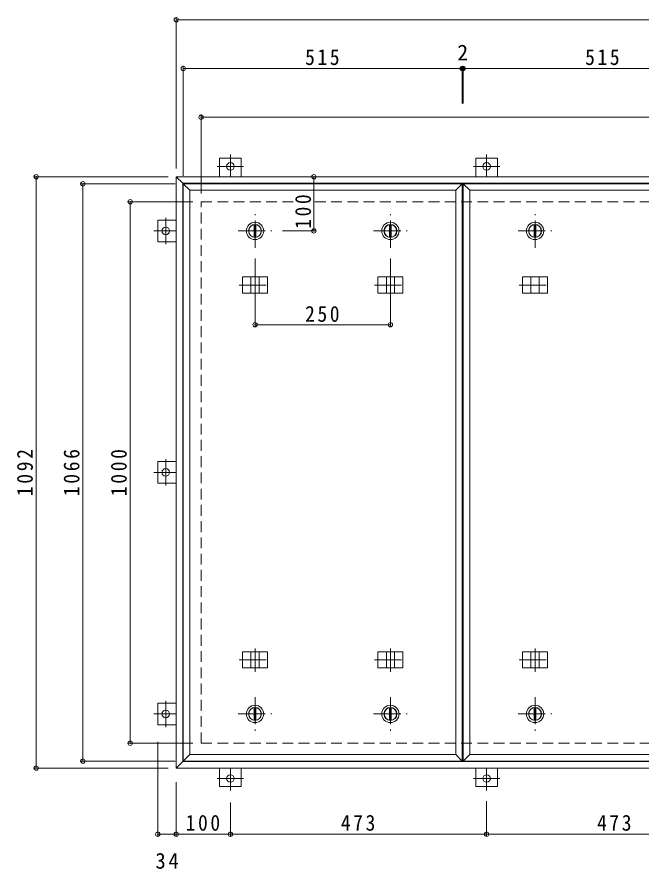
# Model space of a CAD drawing. Units: millimetres at full size, sheet at 1:10. Extents: x -2620 to 2671, y -1959 to 1278.
# Drawn here: x -2417 to -1263, y -325 to 1248 of the extents above; entities that cross this region are included whole.
import ezdxf
from ezdxf.enums import TextEntityAlignment as Align

# ---------------------------------------------------------------- set-up
doc = ezdxf.new("R2010")
doc.units = ezdxf.units.MM
doc.header["$LTSCALE"] = 10
doc.header["$PDMODE"] = 32
doc.header["$PDSIZE"] = 8
doc.linetypes.add('CHAIN1', pattern=[8, 5, -1, 1, -1])
doc.linetypes.add('DASHED2', pattern=[3, 2, -1])
for name, color, linetype, lineweight in [('C-1', 2, 'DASHED2', 9), ('C-2', 4, 'Continuous', 9), ('C-3', 4, 'Continuous', 9), ('C-C', 2, 'Continuous', 9), ('C-E', 3, 'Continuous', 9), ('C-F', 7, 'Continuous', 9)]:
    doc.layers.add(name, color=color, linetype=linetype, lineweight=lineweight)
doc.styles.add('ＭＳ ゴシック', font='')
doc.styles.get('ＭＳ ゴシック').set_extended_font_data('MS Gothic')

msp = doc.modelspace()

# ---------------------------------------------------------------- linework, layer by layer
at = {"layer": 'C-1'}
for p, q in [((-2076.96, -93.14), (-2076.96, 906.86)), ((-2076.96, 906.86), (-76.96, 906.86)), ((-76.96, -93.14), (-2076.96, -93.14))]:
    msp.add_line(p, q, dxfattribs=at)
at = {"layer": 'C-2'}
for p, q in [((-2109.96, -126.14), (-2109.96, 939.86)), ((-2109.96, 939.86), (-1594.96, 939.86)), ((-1594.96, -126.14), (-1594.96, 939.86)), ((-1592.96, -126.14), (-1592.96, 939.86)), ((-1592.96, 939.86), (-1077.96, 939.86)), ((-1606.96, -114.14), (-1606.96, 927.86))]:
    msp.add_line(p, q, dxfattribs=at)
for points in [[(-2097.96, -114.14), (-2097.96, 927.86), (-2109.96, 939.86)], [(-2097.96, 927.86), (-1606.96, 927.86), (-1594.96, 939.86)], [(-1580.96, -114.14), (-1580.96, 927.86), (-1592.96, 939.86)], [(-1580.96, 927.86), (-1089.96, 927.86), (-1077.96, 939.86)], [(-2097.96, -114.14), (-2109.96, -126.14), (-1594.96, -126.14)], [(-2097.96, -114.14), (-1606.96, -114.14), (-1594.96, -126.14)], [(-1580.96, -114.14), (-1592.96, -126.14), (-1077.96, -126.14)], [(-1580.96, -114.14), (-1089.96, -114.14), (-1077.96, -126.14)]]:
    msp.add_lwpolyline(points, dxfattribs=at)
at = {"layer": 'C-3', "color": 2}
for p, q in [((-2122.96, 952.86), (-2110.96, 940.86)), ((-2122.96, -139.14), (-2122.96, 952.86)), ((-2122.96, 952.86), (-30.96, 952.86)), ((-2110.96, -127.14), (-2110.96, 940.86)), ((-2110.96, 940.86), (-42.96, 940.86)), ((-2110.96, -127.14), (-2122.96, -139.14)), ((-30.96, -139.14), (-2122.96, -139.14)), ((-42.96, -127.14), (-2110.96, -127.14))]:
    msp.add_line(p, q, dxfattribs=at)
at = {"layer": 'C-3', "linetype": 'CHAIN1'}
for p, q in [((-1727.46, 774.98), (-1727.46, 731.74)), ((-2006.87, 752.86), (-1948.05, 752.86)), ((-1756.87, 752.86), (-1698.05, 752.86)), ((-1489.87, 752.86), (-1431.05, 752.86)), ((-1977.46, 38.75), (-1977.46, 81.99)), ((-1727.46, 38.75), (-1727.46, 81.99)), ((-1460.46, 38.75), (-1460.46, 81.99)), ((-2006.87, 60.86), (-1948.05, 60.86)), ((-1756.87, 60.86), (-1698.05, 60.86)), ((-1489.87, 60.86), (-1431.05, 60.86))]:
    msp.add_line(p, q, dxfattribs=at)
at = {"layer": 'C-3'}
for p, q in [((-2000.55, 767.86), (-2000.55, 737.86)), ((-2000.55, 767.86), (-1954.37, 767.86)), ((-1984.96, 767.86), (-1984.96, 737.86)), ((-1969.96, 767.86), (-1969.96, 737.86)), ((-1954.37, 767.86), (-1954.37, 737.86)), ((-1750.55, 767.86), (-1750.55, 737.86)), ((-1750.55, 767.86), (-1704.37, 767.86)), ((-1734.96, 767.86), (-1734.96, 737.86)), ((-1719.96, 767.86), (-1719.96, 737.86)), ((-1704.37, 767.86), (-1704.37, 737.86)), ((-1483.55, 767.86), (-1483.55, 737.86)), ((-1483.55, 767.86), (-1437.37, 767.86)), ((-1467.96, 767.86), (-1467.96, 737.86)), ((-1452.96, 767.86), (-1452.96, 737.86)), ((-1437.37, 767.86), (-1437.37, 737.86)), ((-2000.55, 737.86), (-1954.37, 737.86)), ((-1750.55, 737.86), (-1704.37, 737.86)), ((-1483.55, 737.86), (-1437.37, 737.86)), ((-2000.55, 45.86), (-2000.55, 75.86)), ((-2000.55, 75.86), (-1954.37, 75.86)), ((-1984.96, 45.86), (-1984.96, 75.86)), ((-1969.96, 45.86), (-1969.96, 75.86)), ((-1954.37, 45.86), (-1954.37, 75.86)), ((-1750.55, 45.86), (-1750.55, 75.86)), ((-1750.55, 75.86), (-1704.37, 75.86)), ((-1734.96, 45.86), (-1734.96, 75.86)), ((-1719.96, 45.86), (-1719.96, 75.86)), ((-1704.37, 45.86), (-1704.37, 75.86)), ((-1483.55, 45.86), (-1483.55, 75.86)), ((-1483.55, 75.86), (-1437.37, 75.86)), ((-1467.96, 45.86), (-1467.96, 75.86)), ((-1452.96, 45.86), (-1452.96, 75.86)), ((-1437.37, 45.86), (-1437.37, 75.86)), ((-2000.55, 45.86), (-1954.37, 45.86)), ((-1750.55, 45.86), (-1704.37, 45.86)), ((-1483.55, 45.86), (-1437.37, 45.86))]:
    msp.add_line(p, q, dxfattribs=at)
at = {"layer": 'C-C', "linetype": 'CHAIN1'}
for p, q in [((-1977.46, 821.86), (-1977.46, 883.86)), ((-1727.46, 821.86), (-1727.46, 883.86)), ((-1460.46, 821.86), (-1460.46, 883.86)), ((-2008.46, 852.86), (-1946.46, 852.86)), ((-1758.46, 852.86), (-1696.46, 852.86)), ((-1491.46, 852.86), (-1429.46, 852.86)), ((-1977.46, -8.14), (-1977.46, -70.14)), ((-1727.46, -8.14), (-1727.46, -70.14)), ((-1460.46, -8.14), (-1460.46, -70.14)), ((-2008.46, -39.14), (-1946.46, -39.14)), ((-1758.46, -39.14), (-1696.46, -39.14)), ((-1491.46, -39.14), (-1429.46, -39.14))]:
    msp.add_line(p, q, dxfattribs=at)
at = {"layer": 'C-C'}
for p, q in [((-1978.96, 864.27), (-1978.96, 841.46)), ((-1975.96, 864.27), (-1975.96, 841.46)), ((-1728.96, 864.27), (-1728.96, 841.46)), ((-1725.96, 864.27), (-1725.96, 841.46)), ((-1461.96, 864.27), (-1461.96, 841.46)), ((-1458.96, 864.27), (-1458.96, 841.46)), ((-1978.96, -50.54), (-1978.96, -27.73)), ((-1975.96, -50.54), (-1975.96, -27.73)), ((-1728.96, -50.54), (-1728.96, -27.73)), ((-1725.96, -50.54), (-1725.96, -27.73)), ((-1461.96, -50.54), (-1461.96, -27.73)), ((-1458.96, -50.54), (-1458.96, -27.73))]:
    msp.add_line(p, q, dxfattribs=at)
for centre, radius in [((-1977.46, 852.86), 16), ((-1727.46, 852.86), 16), ((-1460.46, 852.86), 16), ((-1977.46, 852.86), 12), ((-1977.46, 852.86), 11.5), ((-1727.46, 852.86), 12), ((-1727.46, 852.86), 11.5), ((-1460.46, 852.86), 12), ((-1460.46, 852.86), 11.5), ((-1977.46, -39.14), 16), ((-1977.46, -39.14), 12), ((-1977.46, -39.14), 11.5), ((-1727.46, -39.14), 16), ((-1727.46, -39.14), 12), ((-1727.46, -39.14), 11.5), ((-1460.46, -39.14), 16), ((-1460.46, -39.14), 12), ((-1460.46, -39.14), 11.5)]:
    msp.add_circle(centre, radius, dxfattribs=at)
at = {"layer": 'C-E', "linetype": 'CHAIN1'}
for p, q in [((-2022.96, 994.04), (-2022.96, 952.86)), ((-1549.96, 994.04), (-1549.96, 952.86)), ((-1998.58, 972.06), (-2047.34, 972.06)), ((-1525.58, 972.06), (-1574.34, 972.06)), ((-2142.16, 877.24), (-2142.16, 828.49)), ((-2164.13, 852.86), (-2122.96, 852.86)), ((-2142.16, 431.24), (-2142.16, 382.49)), ((-2164.13, 406.86), (-2122.96, 406.86)), ((-2142.16, -14.76), (-2142.16, -63.51)), ((-2164.13, -39.14), (-2122.96, -39.14)), ((-2022.96, -180.31), (-2022.96, -139.14)), ((-1549.96, -180.31), (-1549.96, -139.14)), ((-2047.34, -158.34), (-1998.58, -158.34)), ((-1574.34, -158.34), (-1525.58, -158.34))]:
    msp.add_line(p, q, dxfattribs=at)
at = {"layer": 'C-E'}
for p, q in [((-2042.96, 987.06), (-2002.96, 987.06)), ((-2042.96, 987.06), (-2042.96, 952.86)), ((-2002.96, 987.06), (-2002.96, 952.86)), ((-1569.96, 987.06), (-1529.96, 987.06)), ((-1569.96, 987.06), (-1569.96, 952.86)), ((-1529.96, 987.06), (-1529.96, 952.86)), ((-2157.16, 832.86), (-2157.16, 872.86)), ((-2157.16, 872.86), (-2122.96, 872.86)), ((-2157.16, 832.86), (-2122.96, 832.86)), ((-2157.16, 386.86), (-2157.16, 426.86)), ((-2157.16, 426.86), (-2122.96, 426.86)), ((-2157.16, 386.86), (-2122.96, 386.86)), ((-2157.16, -59.14), (-2157.16, -19.14)), ((-2157.16, -19.14), (-2122.96, -19.14)), ((-2157.16, -59.14), (-2122.96, -59.14)), ((-2042.96, -173.34), (-2042.96, -139.14)), ((-2002.96, -173.34), (-2002.96, -139.14)), ((-1569.96, -173.34), (-1569.96, -139.14)), ((-1529.96, -173.34), (-1529.96, -139.14)), ((-2002.96, -173.34), (-2042.96, -173.34)), ((-1529.96, -173.34), (-1569.96, -173.34))]:
    msp.add_line(p, q, dxfattribs=at)
for centre in [(-2022.96, 972.06), (-1549.96, 972.06), (-2142.16, 852.86), (-2142.16, 406.86), (-2142.16, -39.14), (-2022.96, -158.34), (-1549.96, -158.34)]:
    msp.add_circle(centre, 7, dxfattribs=at)
at = {"layer": 'C-F'}
for p, q in [((-2122.96, 967.86), (-2122.96, 1247.87)), ((-2122.96, 1242.86), (-30.96, 1242.86)), ((-2109.96, 954.86), (-2109.96, 1157.86)), ((-2109.96, 1152.86), (-1594.96, 1152.86)), ((-1594.96, 1155.86), (-1594.96, 1088.36)), ((-1594.96, 1152.86), (-1592.96, 1152.86)), ((-1592.96, 1155.86), (-1592.96, 1088.36)), ((-1592.96, 1152.86), (-1077.96, 1152.86)), ((-2076.96, 921.86), (-2076.96, 1067.86)), ((-2076.96, 1062.86), (-76.96, 1062.86)), ((-2137.96, 952.86), (-2386.32, 952.86)), ((-2381.32, -139.14), (-2381.32, 952.86)), ((-1868.72, 952.86), (-1868.72, 852.86)), ((-2124.96, 939.86), (-2300.27, 939.86)), ((-2295.27, -126.14), (-2295.27, 939.86)), ((-2091.96, 906.86), (-2212.91, 906.86)), ((-2207.91, -93.14), (-2207.91, 906.86)), ((-1865.72, 852.86), (-1926.46, 852.86)), ((-1977.46, 676.56), (-1977.46, 801.86)), ((-1727.46, 676.56), (-1727.46, 801.86)), ((-1977.46, 679.56), (-1727.46, 679.56)), ((-2091.96, -93.14), (-2212.91, -93.14)), ((-2157.16, -266.18), (-2157.16, -90.35)), ((-2137.96, -139.14), (-2386.32, -139.14)), ((-2124.96, -126.14), (-2300.27, -126.14)), ((-2122.96, -165.35), (-2122.96, -266.18)), ((-2022.96, -202.65), (-2022.96, -266.18)), ((-1549.96, -264.18), (-1549.96, -200.31)), ((-2157.16, -261.18), (-2122.96, -261.18)), ((-2122.96, -261.18), (-2022.96, -261.18)), ((-2022.96, -261.18), (-1549.96, -261.18)), ((-1549.96, -261.18), (-1076.96, -261.18))]:
    msp.add_line(p, q, dxfattribs=at)
for p in [(-2122.96, 1242.86), (-2109.96, 1152.86), (-1594.96, 1152.86), (-1592.96, 1152.86), (-2076.96, 1062.86), (-2381.32, 952.86), (-1868.72, 952.86), (-2295.27, 939.86), (-2207.91, 906.86), (-1868.72, 852.86), (-1977.46, 679.56), (-1727.46, 679.56), (-2207.91, -93.14), (-2295.27, -126.14), (-2381.32, -139.14), (-2157.16, -261.18), (-2122.96, -261.18), (-2022.96, -261.18), (-1549.96, -261.18)]:
    msp.add_point(p, dxfattribs=at)

# ---------------------------------------------------------------- texts
at = {"layer": 'C-F', "color": 2, "style": 'ＭＳ ゴシック'}
msp.add_text('2', height=29.33, dxfattribs=at).set_placement((-1603.96, 1158.86), align=Align.BOTTOM_LEFT)
at = {"layer": 'C-F', "color": 2, "char_height": 29.33, "attachment_point": 7, "style": 'ＭＳ ゴシック'}
for s, insert in [('\\T1.27;\\W0.9;515', (-1884.96, 1158.86)), ('\\T1.27;\\W0.9;515', (-1367.96, 1158.86)), ('\\T1.27;\\W0.9;250', (-1884.96, 684.56)), ('\\T1.27;\\W0.9;100', (-2105.46, -255.18)), ('\\T1.27;\\W0.9;473', (-1818.96, -255.18)), ('\\T1.27;\\W0.9;473', (-1345.96, -255.18)), ('\\T1.27;\\W0.95;34', (-2161.31, -325.4))]:
    msp.add_mtext(s, dxfattribs=dict(at, insert=insert))
at = {"layer": 'C-F', "color": 2, "char_height": 29.33, "attachment_point": 7, "rotation": 90, "style": 'ＭＳ ゴシック'}
for s, insert in [('\\T1.27;\\W0.9;100', (-1873.72, 856.88)), ('\\T1.28;\\W0.9;1092', (-2387.32, 363.11)), ('\\T1.28;\\W0.9;1066', (-2301.27, 363.11)), ('\\T1.28;\\W0.9;1000', (-2213.91, 363.11))]:
    msp.add_mtext(s, dxfattribs=dict(at, insert=insert))

doc.saveas('drawing.dxf')
